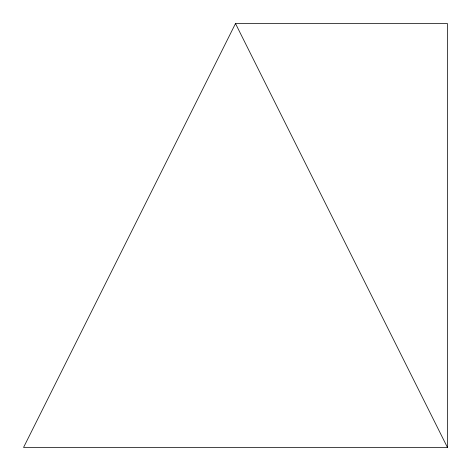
<?xml version="1.0" encoding="UTF-8"?>
<svg xmlns="http://www.w3.org/2000/svg" width="471" height="471" viewBox="0 0 471 471"><rect width="100%" height="100%" fill="white"/><g stroke="black" fill="none" stroke-linecap="round" stroke-linejoin="round"><path stroke-width="0.71" d="M235.5 23.55L23.55 447.45L447.45 447.45L447.45 23.55L235.5 23.55L447.45 447.45"/></g></svg>
